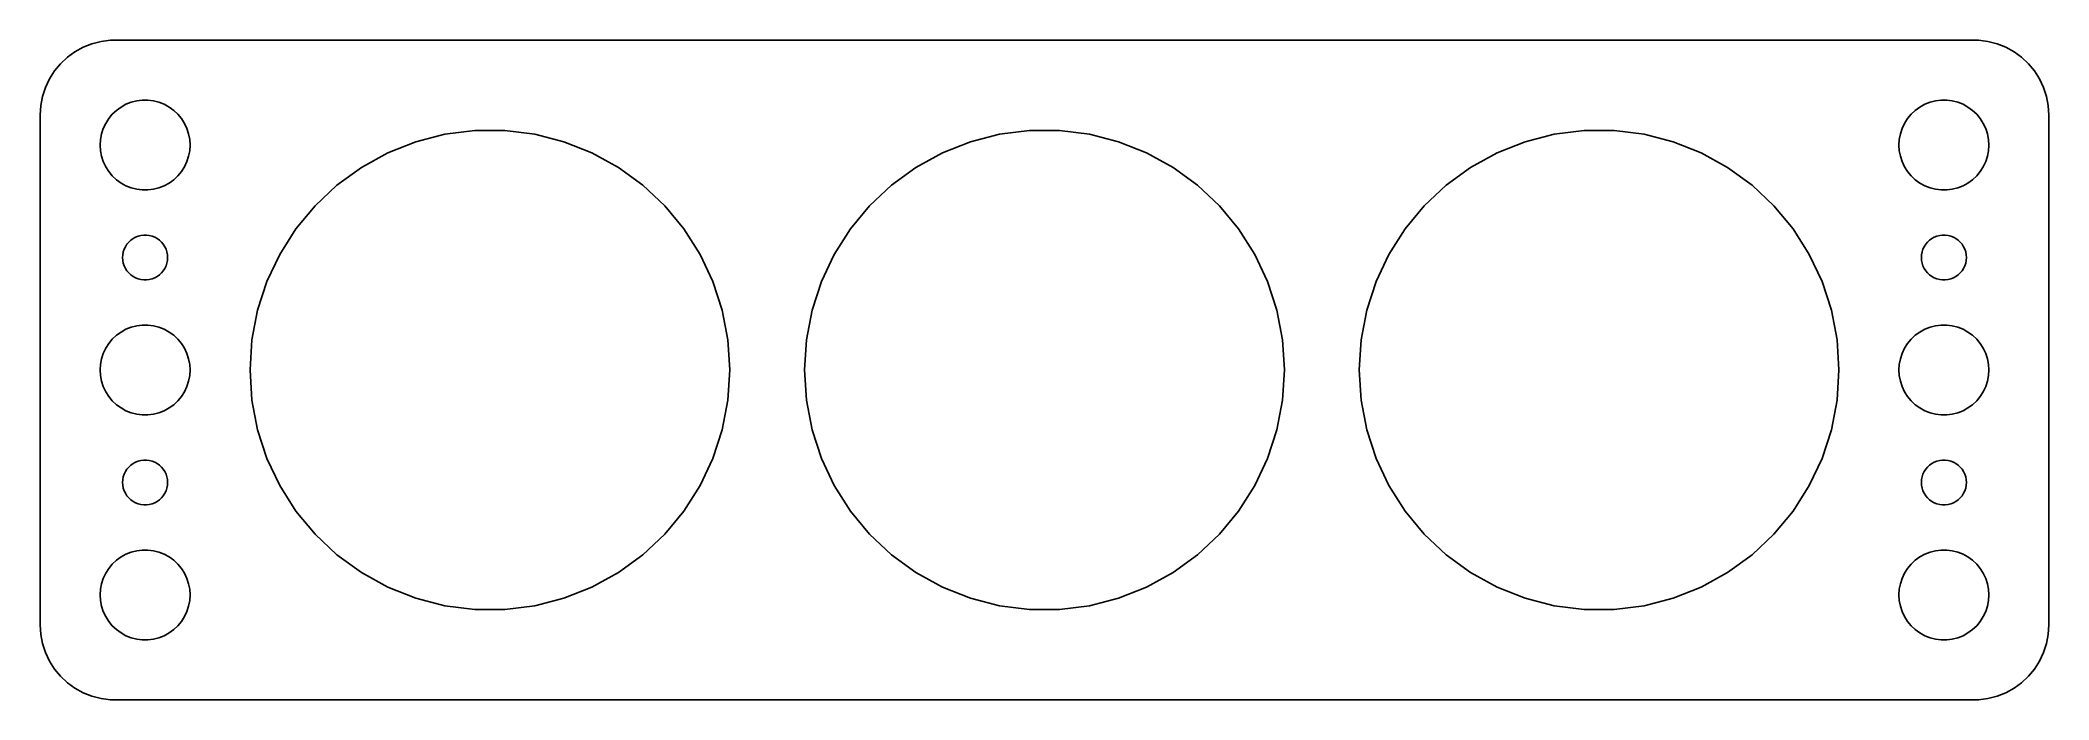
# Model space of a CAD drawing. Header units: metres. Extents: x -67 to 67, y 32 to 76.
import ezdxf

# ---------------------------------------------------------------- set-up
doc = ezdxf.new("R2010")
doc.units = ezdxf.units.M

msp = doc.modelspace()

# ---------------------------------------------------------------- linework, layer by layer
for p, q in [((-64.6791, 75.2216), (-65.1871, 74.8526)), ((-64.1289, 75.5241), (-64.6791, 75.2216)), ((-63.5451, 75.7553), (-64.1289, 75.5241)), ((-62.9369, 75.9114), (-63.5451, 75.7553)), ((-62.3139, 75.9901), (-62.9369, 75.9114)), ((62.3139, 75.9901), (-62.3139, 75.9901)), ((62.9369, 75.9114), (62.3139, 75.9901)), ((63.5451, 75.7553), (62.9369, 75.9114)), ((64.1289, 75.5241), (63.5451, 75.7553)), ((64.6791, 75.2216), (64.1289, 75.5241)), ((65.1871, 74.8526), (64.6791, 75.2216)), ((-66.0451, 73.9389), (-66.3815, 73.4088)), ((-65.6448, 74.4227), (-66.0451, 73.9389)), ((-65.1871, 74.8526), (-65.6448, 74.4227)), ((65.6448, 74.4227), (65.1871, 74.8526)), ((66.0451, 73.9389), (65.6448, 74.4227)), ((66.3815, 73.4088), (66.0451, 73.9389)), ((-66.6489, 72.8406), (-66.8429, 72.2434)), ((-66.3815, 73.4088), (-66.6489, 72.8406)), ((66.6489, 72.8406), (66.3815, 73.4088)), ((66.8429, 72.2434), (66.6489, 72.8406)), ((-66.9606, 71.6267), (-67, 71)), ((-66.8429, 72.2434), (-66.9606, 71.6267)), ((-62.427, 70.7634), (-62.1869, 71.0536)), ((-62.1869, 71.0536), (-61.9123, 71.3115)), ((-61.9123, 71.3115), (-61.6075, 71.533)), ((-61.6075, 71.533), (-61.2773, 71.7145)), ((-61.2773, 71.7145), (-60.927, 71.8532)), ((-60.927, 71.8532), (-60.5621, 71.9469)), ((-60.5621, 71.9469), (-60.1884, 71.9941)), ((-60.1884, 71.9941), (-59.8116, 71.9941)), ((-59.8116, 71.9941), (-59.4379, 71.9469)), ((-59.4379, 71.9469), (-59.0729, 71.8532)), ((-59.0729, 71.8532), (-58.7227, 71.7145)), ((-58.7227, 71.7145), (-58.3925, 71.533)), ((-58.3925, 71.533), (-58.0877, 71.3115)), ((-58.0877, 71.3115), (-57.8131, 71.0536)), ((-57.8131, 71.0536), (-57.5729, 70.7634)), ((57.5729, 70.7634), (57.8131, 71.0536)), ((57.8131, 71.0536), (58.0877, 71.3115)), ((58.0877, 71.3115), (58.3925, 71.533)), ((58.3925, 71.533), (58.7227, 71.7145)), ((58.7227, 71.7145), (59.0729, 71.8532)), ((59.0729, 71.8532), (59.4379, 71.9469)), ((59.4379, 71.9469), (59.8116, 71.9941)), ((59.8116, 71.9941), (60.1884, 71.9941)), ((60.1884, 71.9941), (60.5621, 71.9469)), ((60.5621, 71.9469), (60.927, 71.8532)), ((60.927, 71.8532), (61.2773, 71.7145)), ((61.2773, 71.7145), (61.6075, 71.533)), ((61.6075, 71.533), (61.9123, 71.3115)), ((61.9123, 71.3115), (62.1869, 71.0536)), ((62.1869, 71.0536), (62.427, 70.7634)), ((66.9606, 71.6267), (66.8429, 72.2434)), ((67, 71), (66.9606, 71.6267)), ((-67, 71), (-67, 37)), ((-62.9763, 69.376), (-62.9057, 69.7461)), ((-62.9057, 69.7461), (-62.7893, 70.1044)), ((-62.7893, 70.1044), (-62.6289, 70.4453)), ((-62.6289, 70.4453), (-62.427, 70.7634)), ((-57.5729, 70.7634), (-57.3711, 70.4453)), ((-57.3711, 70.4453), (-57.2107, 70.1044)), ((-57.2107, 70.1044), (-57.0942, 69.7461)), ((-57.0942, 69.7461), (-57.0237, 69.376)), ((-41.9443, 69.2169), (-39.9981, 69.7166)), ((-39.9981, 69.7166), (-38.0046, 69.9684)), ((-38.0046, 69.9684), (-35.9953, 69.9684)), ((-35.9953, 69.9684), (-34.0019, 69.7166)), ((-34.0019, 69.7166), (-32.0557, 69.2169)), ((-4.9443, 69.2169), (-2.9981, 69.7166)), ((-2.9981, 69.7166), (-1.0046, 69.9684)), ((-1.0046, 69.9684), (1.0046, 69.9684)), ((1.0046, 69.9684), (2.9981, 69.7166)), ((2.9981, 69.7166), (4.9443, 69.2169)), ((32.0557, 69.2169), (34.0019, 69.7166)), ((34.0019, 69.7166), (35.9953, 69.9684)), ((35.9953, 69.9684), (38.0046, 69.9684)), ((38.0046, 69.9684), (39.9981, 69.7166)), ((39.9981, 69.7166), (41.9443, 69.2169)), ((57.0237, 69.376), (57.0942, 69.7461)), ((57.0942, 69.7461), (57.2107, 70.1044)), ((57.2107, 70.1044), (57.3711, 70.4453)), ((57.3711, 70.4453), (57.5729, 70.7634)), ((62.427, 70.7634), (62.6289, 70.4453)), ((62.6289, 70.4453), (62.7893, 70.1044)), ((62.7893, 70.1044), (62.9057, 69.7461)), ((62.9057, 69.7461), (62.9763, 69.376)), ((67, 37), (67, 71)), ((-63, 69), (-62.9763, 69.376)), ((-62.9763, 68.624), (-63, 69)), ((-62.9057, 68.2539), (-62.9763, 68.624)), ((-57.0237, 68.624), (-57.0942, 68.2539)), ((-57.0237, 69.376), (-57, 69)), ((-57, 69), (-57.0237, 68.624)), ((-45.5732, 67.5092), (-43.8125, 68.4772)), ((-43.8125, 68.4772), (-41.9443, 69.2169)), ((-32.0557, 69.2169), (-30.1875, 68.4772)), ((-30.1875, 68.4772), (-28.4268, 67.5092)), ((-8.5732, 67.5092), (-6.8125, 68.4772)), ((-6.8125, 68.4772), (-4.9443, 69.2169)), ((4.9443, 69.2169), (6.8125, 68.4772)), ((6.8125, 68.4772), (8.5732, 67.5092)), ((28.4268, 67.5092), (30.1875, 68.4772)), ((30.1875, 68.4772), (32.0557, 69.2169)), ((41.9443, 69.2169), (43.8125, 68.4772)), ((43.8125, 68.4772), (45.5732, 67.5092)), ((57, 69), (57.0237, 69.376)), ((57.0237, 68.624), (57, 69)), ((57.0942, 68.2539), (57.0237, 68.624)), ((62.9763, 68.624), (62.9057, 68.2539)), ((62.9763, 69.376), (63, 69)), ((63, 69), (62.9763, 68.624)), ((-62.7893, 67.8956), (-62.9057, 68.2539)), ((-62.6289, 67.5547), (-62.7893, 67.8956)), ((-62.427, 67.2366), (-62.6289, 67.5547)), ((-62.1869, 66.9464), (-62.427, 67.2366)), ((-57.5729, 67.2366), (-57.8131, 66.9464)), ((-57.3711, 67.5547), (-57.5729, 67.2366)), ((-57.2107, 67.8956), (-57.3711, 67.5547)), ((-57.0942, 68.2539), (-57.2107, 67.8956)), ((-47.1988, 66.3282), (-45.5732, 67.5092)), ((-28.4268, 67.5092), (-26.8012, 66.3282)), ((-10.1988, 66.3282), (-8.5732, 67.5092)), ((8.5732, 67.5092), (10.1988, 66.3282)), ((26.8012, 66.3282), (28.4268, 67.5092)), ((45.5732, 67.5092), (47.1988, 66.3282)), ((57.2107, 67.8956), (57.0942, 68.2539)), ((57.3711, 67.5547), (57.2107, 67.8956)), ((57.5729, 67.2366), (57.3711, 67.5547)), ((57.8131, 66.9464), (57.5729, 67.2366)), ((62.427, 67.2366), (62.1869, 66.9464)), ((62.6289, 67.5547), (62.427, 67.2366)), ((62.7893, 67.8956), (62.6289, 67.5547)), ((62.9057, 68.2539), (62.7893, 67.8956)), ((-61.9123, 66.6884), (-62.1869, 66.9464)), ((-61.6075, 66.467), (-61.9123, 66.6884)), ((-61.2773, 66.2855), (-61.6075, 66.467)), ((-60.927, 66.1468), (-61.2773, 66.2855)), ((-60.5621, 66.0531), (-60.927, 66.1468)), ((-60.1884, 66.0059), (-60.5621, 66.0531)), ((-59.8116, 66.0059), (-60.1884, 66.0059)), ((-59.4379, 66.0531), (-59.8116, 66.0059)), ((-59.0729, 66.1468), (-59.4379, 66.0531)), ((-58.7227, 66.2855), (-59.0729, 66.1468)), ((-58.3925, 66.467), (-58.7227, 66.2855)), ((-58.0877, 66.6884), (-58.3925, 66.467)), ((-57.8131, 66.9464), (-58.0877, 66.6884)), ((-48.6635, 64.9527), (-47.1988, 66.3282)), ((-26.8012, 66.3282), (-25.3365, 64.9527)), ((-11.6635, 64.9527), (-10.1988, 66.3282)), ((10.1988, 66.3282), (11.6635, 64.9527)), ((25.3365, 64.9527), (26.8012, 66.3282)), ((47.1988, 66.3282), (48.6635, 64.9527)), ((58.0877, 66.6884), (57.8131, 66.9464)), ((58.3925, 66.467), (58.0877, 66.6884)), ((58.7227, 66.2855), (58.3925, 66.467)), ((59.0729, 66.1468), (58.7227, 66.2855)), ((59.4379, 66.0531), (59.0729, 66.1468)), ((59.8116, 66.0059), (59.4379, 66.0531)), ((60.1884, 66.0059), (59.8116, 66.0059)), ((60.5621, 66.0531), (60.1884, 66.0059)), ((60.927, 66.1468), (60.5621, 66.0531)), ((61.2773, 66.2855), (60.927, 66.1468)), ((61.6075, 66.467), (61.2773, 66.2855)), ((61.9123, 66.6884), (61.6075, 66.467)), ((62.1869, 66.9464), (61.9123, 66.6884)), ((-49.9443, 63.4046), (-48.6635, 64.9527)), ((-25.3365, 64.9527), (-24.0557, 63.4046)), ((-12.9443, 63.4046), (-11.6635, 64.9527)), ((11.6635, 64.9527), (12.9443, 63.4046)), ((24.0557, 63.4046), (25.3365, 64.9527)), ((48.6635, 64.9527), (49.9443, 63.4046)), ((-60.2811, 62.9734), (-60.0942, 62.997)), ((-60.0942, 62.997), (-59.9058, 62.997)), ((-59.9058, 62.997), (-59.7189, 62.9734)), ((-51.0209, 61.7081), (-49.9443, 63.4046)), ((-24.0557, 63.4046), (-22.9791, 61.7081)), ((-14.0209, 61.7081), (-12.9443, 63.4046)), ((12.9443, 63.4046), (14.0209, 61.7081)), ((22.9791, 61.7081), (24.0557, 63.4046)), ((49.9443, 63.4046), (51.0209, 61.7081)), ((59.7189, 62.9734), (59.9058, 62.997)), ((59.9058, 62.997), (60.0942, 62.997)), ((60.0942, 62.997), (60.2811, 62.9734)), ((-61.5, 61.5), (-61.4882, 61.688)), ((-61.4882, 61.688), (-61.4529, 61.873)), ((-61.4529, 61.873), (-61.3947, 62.0522)), ((-61.3947, 62.0522), (-61.3145, 62.2226)), ((-61.3145, 62.2226), (-61.2135, 62.3817)), ((-61.2135, 62.3817), (-61.0934, 62.5268)), ((-61.0934, 62.5268), (-60.9561, 62.6558)), ((-60.9561, 62.6558), (-60.8037, 62.7665)), ((-60.8037, 62.7665), (-60.6387, 62.8572)), ((-60.6387, 62.8572), (-60.4635, 62.9266)), ((-60.4635, 62.9266), (-60.2811, 62.9734)), ((-59.7189, 62.9734), (-59.5365, 62.9266)), ((-59.5365, 62.9266), (-59.3613, 62.8572)), ((-59.3613, 62.8572), (-59.1963, 62.7665)), ((-59.1963, 62.7665), (-59.0439, 62.6558)), ((-59.0439, 62.6558), (-58.9065, 62.5268)), ((-58.9065, 62.5268), (-58.7865, 62.3817)), ((-58.7865, 62.3817), (-58.6855, 62.2226)), ((-58.6855, 62.2226), (-58.6053, 62.0522)), ((-58.6053, 62.0522), (-58.5471, 61.873)), ((-58.5471, 61.873), (-58.5118, 61.688)), ((-58.5118, 61.688), (-58.5, 61.5)), ((-51.8764, 59.89), (-51.0209, 61.7081)), ((-22.9791, 61.7081), (-22.1236, 59.89)), ((-14.8764, 59.89), (-14.0209, 61.7081)), ((14.0209, 61.7081), (14.8764, 59.89)), ((22.1236, 59.89), (22.9791, 61.7081)), ((51.0209, 61.7081), (51.8764, 59.89)), ((58.5, 61.5), (58.5118, 61.688)), ((58.5118, 61.688), (58.5471, 61.873)), ((58.5471, 61.873), (58.6053, 62.0522)), ((58.6053, 62.0522), (58.6855, 62.2226)), ((58.6855, 62.2226), (58.7865, 62.3817)), ((58.7865, 62.3817), (58.9065, 62.5268)), ((58.9065, 62.5268), (59.0439, 62.6558)), ((59.0439, 62.6558), (59.1963, 62.7665)), ((59.1963, 62.7665), (59.3613, 62.8572)), ((59.3613, 62.8572), (59.5365, 62.9266)), ((59.5365, 62.9266), (59.7189, 62.9734)), ((60.2811, 62.9734), (60.4635, 62.9266)), ((60.4635, 62.9266), (60.6387, 62.8572)), ((60.6387, 62.8572), (60.8037, 62.7665)), ((60.8037, 62.7665), (60.9561, 62.6558)), ((60.9561, 62.6558), (61.0934, 62.5268)), ((61.0934, 62.5268), (61.2135, 62.3817)), ((61.2135, 62.3817), (61.3145, 62.2226)), ((61.3145, 62.2226), (61.3947, 62.0522)), ((61.3947, 62.0522), (61.4529, 61.873)), ((61.4529, 61.873), (61.4882, 61.688)), ((61.4882, 61.688), (61.5, 61.5)), ((-61.4882, 61.312), (-61.5, 61.5)), ((-61.4529, 61.127), (-61.4882, 61.312)), ((-61.3947, 60.9478), (-61.4529, 61.127)), ((-61.3145, 60.7774), (-61.3947, 60.9478)), ((-61.2135, 60.6183), (-61.3145, 60.7774)), ((-61.0934, 60.4732), (-61.2135, 60.6183)), ((-60.9561, 60.3442), (-61.0934, 60.4732)), ((-60.8037, 60.2335), (-60.9561, 60.3442)), ((-59.0439, 60.3442), (-59.1963, 60.2335)), ((-58.9065, 60.4732), (-59.0439, 60.3442)), ((-58.7865, 60.6183), (-58.9065, 60.4732)), ((-58.6855, 60.7774), (-58.7865, 60.6183)), ((-58.6053, 60.9478), (-58.6855, 60.7774)), ((-58.5471, 61.127), (-58.6053, 60.9478)), ((-58.5118, 61.312), (-58.5471, 61.127)), ((-58.5, 61.5), (-58.5118, 61.312)), ((58.5118, 61.312), (58.5, 61.5)), ((58.5471, 61.127), (58.5118, 61.312)), ((58.6053, 60.9478), (58.5471, 61.127)), ((58.6855, 60.7774), (58.6053, 60.9478)), ((58.7865, 60.6183), (58.6855, 60.7774)), ((58.9065, 60.4732), (58.7865, 60.6183)), ((59.0439, 60.3442), (58.9065, 60.4732)), ((59.1963, 60.2335), (59.0439, 60.3442)), ((60.9561, 60.3442), (60.8037, 60.2335)), ((61.0934, 60.4732), (60.9561, 60.3442)), ((61.2135, 60.6183), (61.0934, 60.4732)), ((61.3145, 60.7774), (61.2135, 60.6183)), ((61.3947, 60.9478), (61.3145, 60.7774)), ((61.4529, 61.127), (61.3947, 60.9478)), ((61.4882, 61.312), (61.4529, 61.127)), ((61.5, 61.5), (61.4882, 61.312)), ((-60.6387, 60.1427), (-60.8037, 60.2335)), ((-60.4635, 60.0734), (-60.6387, 60.1427)), ((-60.2811, 60.0266), (-60.4635, 60.0734)), ((-60.0942, 60.0029), (-60.2811, 60.0266)), ((-59.9058, 60.0029), (-60.0942, 60.0029)), ((-59.7189, 60.0266), (-59.9058, 60.0029)), ((-59.5365, 60.0734), (-59.7189, 60.0266)), ((-59.3613, 60.1427), (-59.5365, 60.0734)), ((-59.1963, 60.2335), (-59.3613, 60.1427)), ((-52.4973, 57.979), (-51.8764, 59.89)), ((-22.1236, 59.89), (-21.5027, 57.979)), ((-15.4973, 57.979), (-14.8764, 59.89)), ((14.8764, 59.89), (15.4973, 57.979)), ((21.5027, 57.979), (22.1236, 59.89)), ((51.8764, 59.89), (52.4973, 57.979)), ((59.3613, 60.1427), (59.1963, 60.2335)), ((59.5365, 60.0734), (59.3613, 60.1427)), ((59.7189, 60.0266), (59.5365, 60.0734)), ((59.9058, 60.0029), (59.7189, 60.0266)), ((60.0942, 60.0029), (59.9058, 60.0029)), ((60.2811, 60.0266), (60.0942, 60.0029)), ((60.4635, 60.0734), (60.2811, 60.0266)), ((60.6387, 60.1427), (60.4635, 60.0734)), ((60.8037, 60.2335), (60.6387, 60.1427)), ((-52.8738, 56.0053), (-52.4973, 57.979)), ((-21.5027, 57.979), (-21.1262, 56.0053)), ((-15.8738, 56.0053), (-15.4973, 57.979)), ((15.4973, 57.979), (15.8738, 56.0053)), ((21.1262, 56.0053), (21.5027, 57.979)), ((52.4973, 57.979), (52.8738, 56.0053)), ((-62.1869, 56.0536), (-61.9123, 56.3115)), ((-61.9123, 56.3115), (-61.6075, 56.533)), ((-61.6075, 56.533), (-61.2773, 56.7145)), ((-61.2773, 56.7145), (-60.927, 56.8532)), ((-60.927, 56.8532), (-60.5621, 56.9469)), ((-60.5621, 56.9469), (-60.1884, 56.9941)), ((-60.1884, 56.9941), (-59.8116, 56.9941)), ((-59.8116, 56.9941), (-59.4379, 56.9469)), ((-59.4379, 56.9469), (-59.0729, 56.8532)), ((-59.0729, 56.8532), (-58.7227, 56.7145)), ((-58.7227, 56.7145), (-58.3925, 56.533)), ((-58.3925, 56.533), (-58.0877, 56.3115)), ((-58.0877, 56.3115), (-57.8131, 56.0536)), ((57.8131, 56.0536), (58.0877, 56.3115)), ((58.0877, 56.3115), (58.3925, 56.533)), ((58.3925, 56.533), (58.7227, 56.7145)), ((58.7227, 56.7145), (59.0729, 56.8532)), ((59.0729, 56.8532), (59.4379, 56.9469)), ((59.4379, 56.9469), (59.8116, 56.9941)), ((59.8116, 56.9941), (60.1884, 56.9941)), ((60.1884, 56.9941), (60.5621, 56.9469)), ((60.5621, 56.9469), (60.927, 56.8532)), ((60.927, 56.8532), (61.2773, 56.7145)), ((61.2773, 56.7145), (61.6075, 56.533)), ((61.6075, 56.533), (61.9123, 56.3115)), ((61.9123, 56.3115), (62.1869, 56.0536)), ((-62.9057, 54.7461), (-62.7893, 55.1044)), ((-62.7893, 55.1044), (-62.6289, 55.4453)), ((-62.6289, 55.4453), (-62.427, 55.7634)), ((-62.427, 55.7634), (-62.1869, 56.0536)), ((-57.8131, 56.0536), (-57.5729, 55.7634)), ((-57.5729, 55.7634), (-57.3711, 55.4453)), ((-57.3711, 55.4453), (-57.2107, 55.1044)), ((-57.2107, 55.1044), (-57.0942, 54.7461)), ((-53, 54), (-52.8738, 56.0053)), ((-21.1262, 56.0053), (-21, 54)), ((-16, 54), (-15.8738, 56.0053)), ((15.8738, 56.0053), (16, 54)), ((21, 54), (21.1262, 56.0053)), ((52.8738, 56.0053), (53, 54)), ((57.0942, 54.7461), (57.2107, 55.1044)), ((57.2107, 55.1044), (57.3711, 55.4453)), ((57.3711, 55.4453), (57.5729, 55.7634)), ((57.5729, 55.7634), (57.8131, 56.0536)), ((62.1869, 56.0536), (62.427, 55.7634)), ((62.427, 55.7634), (62.6289, 55.4453)), ((62.6289, 55.4453), (62.7893, 55.1044)), ((62.7893, 55.1044), (62.9057, 54.7461)), ((-63, 54), (-62.9763, 54.376)), ((-62.9763, 53.624), (-63, 54)), ((-62.9763, 54.376), (-62.9057, 54.7461)), ((-62.9057, 53.2539), (-62.9763, 53.624)), ((-57.0942, 54.7461), (-57.0237, 54.376)), ((-57.0237, 53.624), (-57.0942, 53.2539)), ((-57.0237, 54.376), (-57, 54)), ((-57, 54), (-57.0237, 53.624)), ((-52.8738, 51.9947), (-53, 54)), ((-21, 54), (-21.1262, 51.9947)), ((-15.8738, 51.9947), (-16, 54)), ((16, 54), (15.8738, 51.9947)), ((21.1262, 51.9947), (21, 54)), ((53, 54), (52.8738, 51.9947)), ((57, 54), (57.0237, 54.376)), ((57.0237, 53.624), (57, 54)), ((57.0237, 54.376), (57.0942, 54.7461)), ((57.0942, 53.2539), (57.0237, 53.624)), ((62.9057, 54.7461), (62.9763, 54.376)), ((62.9763, 53.624), (62.9057, 53.2539)), ((62.9763, 54.376), (63, 54)), ((63, 54), (62.9763, 53.624)), ((-62.7893, 52.8956), (-62.9057, 53.2539)), ((-62.6289, 52.5547), (-62.7893, 52.8956)), ((-62.427, 52.2366), (-62.6289, 52.5547)), ((-57.3711, 52.5547), (-57.5729, 52.2366)), ((-57.2107, 52.8956), (-57.3711, 52.5547)), ((-57.0942, 53.2539), (-57.2107, 52.8956)), ((57.2107, 52.8956), (57.0942, 53.2539)), ((57.3711, 52.5547), (57.2107, 52.8956)), ((57.5729, 52.2366), (57.3711, 52.5547)), ((62.6289, 52.5547), (62.427, 52.2366)), ((62.7893, 52.8956), (62.6289, 52.5547)), ((62.9057, 53.2539), (62.7893, 52.8956)), ((-62.1869, 51.9464), (-62.427, 52.2366)), ((-61.9123, 51.6885), (-62.1869, 51.9464)), ((-61.6075, 51.467), (-61.9123, 51.6885)), ((-61.2773, 51.2855), (-61.6075, 51.467)), ((-60.927, 51.1468), (-61.2773, 51.2855)), ((-60.5621, 51.0531), (-60.927, 51.1468)), ((-60.1884, 51.0059), (-60.5621, 51.0531)), ((-59.8116, 51.0059), (-60.1884, 51.0059)), ((-59.4379, 51.0531), (-59.8116, 51.0059)), ((-59.0729, 51.1468), (-59.4379, 51.0531)), ((-58.7227, 51.2855), (-59.0729, 51.1468)), ((-58.3925, 51.467), (-58.7227, 51.2855)), ((-58.0877, 51.6885), (-58.3925, 51.467)), ((-57.8131, 51.9464), (-58.0877, 51.6885)), ((-57.5729, 52.2366), (-57.8131, 51.9464)), ((-52.4973, 50.021), (-52.8738, 51.9947)), ((-21.1262, 51.9947), (-21.5027, 50.021)), ((-15.4973, 50.021), (-15.8738, 51.9947)), ((15.8738, 51.9947), (15.4973, 50.021)), ((21.5027, 50.021), (21.1262, 51.9947)), ((52.8738, 51.9947), (52.4973, 50.021)), ((57.8131, 51.9464), (57.5729, 52.2366)), ((58.0877, 51.6885), (57.8131, 51.9464)), ((58.3925, 51.467), (58.0877, 51.6885)), ((58.7227, 51.2855), (58.3925, 51.467)), ((59.0729, 51.1468), (58.7227, 51.2855)), ((59.4379, 51.0531), (59.0729, 51.1468)), ((59.8116, 51.0059), (59.4379, 51.0531)), ((60.1884, 51.0059), (59.8116, 51.0059)), ((60.5621, 51.0531), (60.1884, 51.0059)), ((60.927, 51.1468), (60.5621, 51.0531)), ((61.2773, 51.2855), (60.927, 51.1468)), ((61.6075, 51.467), (61.2773, 51.2855)), ((61.9123, 51.6885), (61.6075, 51.467)), ((62.1869, 51.9464), (61.9123, 51.6885)), ((62.427, 52.2366), (62.1869, 51.9464)), ((-51.8764, 48.11), (-52.4973, 50.021)), ((-21.5027, 50.021), (-22.1236, 48.11)), ((-14.8764, 48.11), (-15.4973, 50.021)), ((15.4973, 50.021), (14.8764, 48.11)), ((22.1236, 48.11), (21.5027, 50.021)), ((52.4973, 50.021), (51.8764, 48.11)), ((-61.4529, 46.873), (-61.3947, 47.0522)), ((-61.3947, 47.0522), (-61.3145, 47.2226)), ((-61.3145, 47.2226), (-61.2135, 47.3817)), ((-61.2135, 47.3817), (-61.0934, 47.5268)), ((-61.0934, 47.5268), (-60.9561, 47.6558)), ((-60.9561, 47.6558), (-60.8037, 47.7665)), ((-60.8037, 47.7665), (-60.6387, 47.8573)), ((-60.6387, 47.8573), (-60.4635, 47.9266)), ((-60.4635, 47.9266), (-60.2811, 47.9734)), ((-60.2811, 47.9734), (-60.0942, 47.9971)), ((-60.0942, 47.9971), (-59.9058, 47.9971)), ((-59.9058, 47.9971), (-59.7189, 47.9734)), ((-59.7189, 47.9734), (-59.5365, 47.9266)), ((-59.5365, 47.9266), (-59.3613, 47.8573)), ((-59.3613, 47.8573), (-59.1963, 47.7665)), ((-59.1963, 47.7665), (-59.0439, 47.6558)), ((-59.0439, 47.6558), (-58.9065, 47.5268)), ((-58.9065, 47.5268), (-58.7865, 47.3817)), ((-58.7865, 47.3817), (-58.6855, 47.2226)), ((-58.6855, 47.2226), (-58.6053, 47.0522)), ((-58.6053, 47.0522), (-58.5471, 46.873)), ((-51.0209, 46.2919), (-51.8764, 48.11)), ((-22.1236, 48.11), (-22.9791, 46.2919)), ((-14.0209, 46.2919), (-14.8764, 48.11)), ((14.8764, 48.11), (14.0209, 46.2919)), ((22.9791, 46.2919), (22.1236, 48.11)), ((51.8764, 48.11), (51.0209, 46.2919)), ((58.5471, 46.873), (58.6053, 47.0522)), ((58.6053, 47.0522), (58.6855, 47.2226)), ((58.6855, 47.2226), (58.7865, 47.3817)), ((58.7865, 47.3817), (58.9065, 47.5268)), ((58.9065, 47.5268), (59.0439, 47.6558)), ((59.0439, 47.6558), (59.1963, 47.7665)), ((59.1963, 47.7665), (59.3613, 47.8573)), ((59.3613, 47.8573), (59.5365, 47.9266)), ((59.5365, 47.9266), (59.7189, 47.9734)), ((59.7189, 47.9734), (59.9058, 47.9971)), ((59.9058, 47.9971), (60.0942, 47.9971)), ((60.0942, 47.9971), (60.2811, 47.9734)), ((60.2811, 47.9734), (60.4635, 47.9266)), ((60.4635, 47.9266), (60.6387, 47.8573)), ((60.6387, 47.8573), (60.8037, 47.7665)), ((60.8037, 47.7665), (60.9561, 47.6558)), ((60.9561, 47.6558), (61.0934, 47.5268)), ((61.0934, 47.5268), (61.2135, 47.3817)), ((61.2135, 47.3817), (61.3145, 47.2226)), ((61.3145, 47.2226), (61.3947, 47.0522)), ((61.3947, 47.0522), (61.4529, 46.873)), ((-61.5, 46.5), (-61.4882, 46.688)), ((-61.4882, 46.312), (-61.5, 46.5)), ((-61.4882, 46.688), (-61.4529, 46.873)), ((-61.4529, 46.127), (-61.4882, 46.312)), ((-61.3947, 45.9478), (-61.4529, 46.127)), ((-61.3145, 45.7774), (-61.3947, 45.9478)), ((-61.2135, 45.6183), (-61.3145, 45.7774)), ((-61.0934, 45.4732), (-61.2135, 45.6183)), ((-58.7865, 45.6183), (-58.9065, 45.4732)), ((-58.6855, 45.7774), (-58.7865, 45.6183)), ((-58.6053, 45.9478), (-58.6855, 45.7774)), ((-58.5471, 46.127), (-58.6053, 45.9478)), ((-58.5471, 46.873), (-58.5118, 46.688)), ((-58.5118, 46.312), (-58.5471, 46.127)), ((-58.5118, 46.688), (-58.5, 46.5)), ((-58.5, 46.5), (-58.5118, 46.312)), ((-49.9443, 44.5954), (-51.0209, 46.2919)), ((-22.9791, 46.2919), (-24.0557, 44.5954)), ((-12.9443, 44.5954), (-14.0209, 46.2919)), ((14.0209, 46.2919), (12.9443, 44.5954)), ((24.0557, 44.5954), (22.9791, 46.2919)), ((51.0209, 46.2919), (49.9443, 44.5954)), ((58.5, 46.5), (58.5118, 46.688)), ((58.5118, 46.312), (58.5, 46.5)), ((58.5118, 46.688), (58.5471, 46.873)), ((58.5471, 46.127), (58.5118, 46.312)), ((58.6053, 45.9478), (58.5471, 46.127)), ((58.6855, 45.7774), (58.6053, 45.9478)), ((58.7865, 45.6183), (58.6855, 45.7774)), ((58.9065, 45.4732), (58.7865, 45.6183)), ((61.2135, 45.6183), (61.0934, 45.4732)), ((61.3145, 45.7774), (61.2135, 45.6183)), ((61.3947, 45.9478), (61.3145, 45.7774)), ((61.4529, 46.127), (61.3947, 45.9478)), ((61.4529, 46.873), (61.4882, 46.688)), ((61.4882, 46.312), (61.4529, 46.127)), ((61.4882, 46.688), (61.5, 46.5)), ((61.5, 46.5), (61.4882, 46.312)), ((-60.9561, 45.3442), (-61.0934, 45.4732)), ((-60.8037, 45.2335), (-60.9561, 45.3442)), ((-60.6387, 45.1428), (-60.8037, 45.2335)), ((-60.4635, 45.0734), (-60.6387, 45.1428)), ((-60.2811, 45.0266), (-60.4635, 45.0734)), ((-60.0942, 45.003), (-60.2811, 45.0266)), ((-59.9058, 45.003), (-60.0942, 45.003)), ((-59.7189, 45.0266), (-59.9058, 45.003)), ((-59.5365, 45.0734), (-59.7189, 45.0266)), ((-59.3613, 45.1428), (-59.5365, 45.0734)), ((-59.1963, 45.2335), (-59.3613, 45.1428)), ((-59.0439, 45.3442), (-59.1963, 45.2335)), ((-58.9065, 45.4732), (-59.0439, 45.3442)), ((-48.6635, 43.0473), (-49.9443, 44.5954)), ((-24.0557, 44.5954), (-25.3365, 43.0473)), ((-11.6635, 43.0473), (-12.9443, 44.5954)), ((12.9443, 44.5954), (11.6635, 43.0473)), ((25.3365, 43.0473), (24.0557, 44.5954)), ((49.9443, 44.5954), (48.6635, 43.0473)), ((59.0439, 45.3442), (58.9065, 45.4732)), ((59.1963, 45.2335), (59.0439, 45.3442)), ((59.3613, 45.1428), (59.1963, 45.2335)), ((59.5365, 45.0734), (59.3613, 45.1428)), ((59.7189, 45.0266), (59.5365, 45.0734)), ((59.9058, 45.003), (59.7189, 45.0266)), ((60.0942, 45.003), (59.9058, 45.003)), ((60.2811, 45.0266), (60.0942, 45.003)), ((60.4635, 45.0734), (60.2811, 45.0266)), ((60.6387, 45.1428), (60.4635, 45.0734)), ((60.8037, 45.2335), (60.6387, 45.1428)), ((60.9561, 45.3442), (60.8037, 45.2335)), ((61.0934, 45.4732), (60.9561, 45.3442)), ((-47.1988, 41.6718), (-48.6635, 43.0473)), ((-25.3365, 43.0473), (-26.8012, 41.6718)), ((-10.1988, 41.6718), (-11.6635, 43.0473)), ((11.6635, 43.0473), (10.1988, 41.6718)), ((26.8012, 41.6718), (25.3365, 43.0473)), ((48.6635, 43.0473), (47.1988, 41.6718)), ((-61.6075, 41.533), (-61.2773, 41.7145)), ((-61.2773, 41.7145), (-60.927, 41.8532)), ((-60.927, 41.8532), (-60.5621, 41.9469)), ((-60.5621, 41.9469), (-60.1884, 41.9941)), ((-60.1884, 41.9941), (-59.8116, 41.9941)), ((-59.8116, 41.9941), (-59.4379, 41.9469)), ((-59.4379, 41.9469), (-59.0729, 41.8532)), ((-59.0729, 41.8532), (-58.7227, 41.7145)), ((-58.7227, 41.7145), (-58.3925, 41.533)), ((-45.5732, 40.4908), (-47.1988, 41.6718)), ((-26.8012, 41.6718), (-28.4268, 40.4908)), ((-8.5732, 40.4908), (-10.1988, 41.6718)), ((10.1988, 41.6718), (8.5732, 40.4908)), ((28.4268, 40.4908), (26.8012, 41.6718)), ((47.1988, 41.6718), (45.5732, 40.4908)), ((58.3925, 41.533), (58.7227, 41.7145)), ((58.7227, 41.7145), (59.0729, 41.8532)), ((59.0729, 41.8532), (59.4379, 41.9469)), ((59.4379, 41.9469), (59.8116, 41.9941)), ((59.8116, 41.9941), (60.1884, 41.9941)), ((60.1884, 41.9941), (60.5621, 41.9469)), ((60.5621, 41.9469), (60.927, 41.8532)), ((60.927, 41.8532), (61.2773, 41.7145)), ((61.2773, 41.7145), (61.6075, 41.533)), ((-62.7893, 40.1044), (-62.6289, 40.4453)), ((-62.6289, 40.4453), (-62.427, 40.7634)), ((-62.427, 40.7634), (-62.1869, 41.0536)), ((-62.1869, 41.0536), (-61.9123, 41.3116)), ((-61.9123, 41.3116), (-61.6075, 41.533)), ((-58.3925, 41.533), (-58.0877, 41.3116)), ((-58.0877, 41.3116), (-57.8131, 41.0536)), ((-57.8131, 41.0536), (-57.5729, 40.7634)), ((-57.5729, 40.7634), (-57.3711, 40.4453)), ((-57.3711, 40.4453), (-57.2107, 40.1044)), ((-43.8125, 39.5228), (-45.5732, 40.4908)), ((-28.4268, 40.4908), (-30.1875, 39.5228)), ((-6.8125, 39.5228), (-8.5732, 40.4908)), ((8.5732, 40.4908), (6.8125, 39.5228)), ((30.1875, 39.5228), (28.4268, 40.4908)), ((45.5732, 40.4908), (43.8125, 39.5228)), ((57.2107, 40.1044), (57.3711, 40.4453)), ((57.3711, 40.4453), (57.5729, 40.7634)), ((57.5729, 40.7634), (57.8131, 41.0536)), ((57.8131, 41.0536), (58.0877, 41.3116)), ((58.0877, 41.3116), (58.3925, 41.533)), ((61.6075, 41.533), (61.9123, 41.3116)), ((61.9123, 41.3116), (62.1869, 41.0536)), ((62.1869, 41.0536), (62.427, 40.7634)), ((62.427, 40.7634), (62.6289, 40.4453)), ((62.6289, 40.4453), (62.7893, 40.1044)), ((-63, 39), (-62.9763, 39.376)), ((-62.9763, 38.624), (-63, 39)), ((-62.9763, 39.376), (-62.9057, 39.7461)), ((-62.9057, 39.7461), (-62.7893, 40.1044)), ((-57.2107, 40.1044), (-57.0942, 39.7461)), ((-57.0942, 39.7461), (-57.0237, 39.376)), ((-57.0237, 39.376), (-57, 39)), ((-57, 39), (-57.0237, 38.624)), ((-41.9443, 38.7831), (-43.8125, 39.5228)), ((-30.1875, 39.5228), (-32.0557, 38.7831)), ((-4.9443, 38.7831), (-6.8125, 39.5228)), ((6.8125, 39.5228), (4.9443, 38.7831)), ((32.0557, 38.7831), (30.1875, 39.5228)), ((43.8125, 39.5228), (41.9443, 38.7831)), ((57, 39), (57.0237, 39.376)), ((57.0237, 38.624), (57, 39)), ((57.0237, 39.376), (57.0942, 39.7461)), ((57.0942, 39.7461), (57.2107, 40.1044)), ((62.7893, 40.1044), (62.9057, 39.7461)), ((62.9057, 39.7461), (62.9763, 39.376)), ((62.9763, 39.376), (63, 39)), ((63, 39), (62.9763, 38.624)), ((-62.9057, 38.2539), (-62.9763, 38.624)), ((-62.7893, 37.8956), (-62.9057, 38.2539)), ((-62.6289, 37.5547), (-62.7893, 37.8956)), ((-62.427, 37.2366), (-62.6289, 37.5547)), ((-57.3711, 37.5547), (-57.5729, 37.2366)), ((-57.2107, 37.8956), (-57.3711, 37.5547)), ((-57.0942, 38.2539), (-57.2107, 37.8956)), ((-57.0237, 38.624), (-57.0942, 38.2539)), ((-39.9981, 38.2834), (-41.9443, 38.7831)), ((-38.0046, 38.0316), (-39.9981, 38.2834)), ((-35.9953, 38.0316), (-38.0046, 38.0316)), ((-34.0019, 38.2834), (-35.9953, 38.0316)), ((-32.0557, 38.7831), (-34.0019, 38.2834)), ((-2.9981, 38.2834), (-4.9443, 38.7831)), ((-1.0046, 38.0316), (-2.9981, 38.2834)), ((1.0046, 38.0316), (-1.0046, 38.0316)), ((2.9981, 38.2834), (1.0046, 38.0316)), ((4.9443, 38.7831), (2.9981, 38.2834)), ((34.0019, 38.2834), (32.0557, 38.7831)), ((35.9953, 38.0316), (34.0019, 38.2834)), ((38.0046, 38.0316), (35.9953, 38.0316)), ((39.9981, 38.2834), (38.0046, 38.0316)), ((41.9443, 38.7831), (39.9981, 38.2834)), ((57.0942, 38.2539), (57.0237, 38.624)), ((57.2107, 37.8956), (57.0942, 38.2539)), ((57.3711, 37.5547), (57.2107, 37.8956)), ((57.5729, 37.2366), (57.3711, 37.5547)), ((62.6289, 37.5547), (62.427, 37.2366)), ((62.7893, 37.8956), (62.6289, 37.5547)), ((62.9057, 38.2539), (62.7893, 37.8956)), ((62.9763, 38.624), (62.9057, 38.2539)), ((-67, 37), (-66.9606, 36.3733)), ((-66.9606, 36.3733), (-66.8429, 35.7566)), ((-62.1869, 36.9464), (-62.427, 37.2366)), ((-61.9123, 36.6885), (-62.1869, 36.9464)), ((-61.6075, 36.467), (-61.9123, 36.6885)), ((-61.2773, 36.2855), (-61.6075, 36.467)), ((-60.927, 36.1468), (-61.2773, 36.2855)), ((-58.7227, 36.2855), (-59.0729, 36.1468)), ((-58.3925, 36.467), (-58.7227, 36.2855)), ((-58.0877, 36.6885), (-58.3925, 36.467)), ((-57.8131, 36.9464), (-58.0877, 36.6885)), ((-57.5729, 37.2366), (-57.8131, 36.9464)), ((57.8131, 36.9464), (57.5729, 37.2366)), ((58.0877, 36.6885), (57.8131, 36.9464)), ((58.3925, 36.467), (58.0877, 36.6885)), ((58.7227, 36.2855), (58.3925, 36.467)), ((59.0729, 36.1468), (58.7227, 36.2855)), ((61.2773, 36.2855), (60.927, 36.1468)), ((61.6075, 36.467), (61.2773, 36.2855)), ((61.9123, 36.6885), (61.6075, 36.467)), ((62.1869, 36.9464), (61.9123, 36.6885)), ((62.427, 37.2366), (62.1869, 36.9464)), ((66.8429, 35.7566), (66.9606, 36.3733)), ((66.9606, 36.3733), (67, 37)), ((-66.8429, 35.7566), (-66.6489, 35.1594)), ((-66.6489, 35.1594), (-66.3815, 34.5912)), ((-60.5621, 36.0531), (-60.927, 36.1468)), ((-60.1884, 36.0059), (-60.5621, 36.0531)), ((-59.8116, 36.0059), (-60.1884, 36.0059)), ((-59.4379, 36.0531), (-59.8116, 36.0059)), ((-59.0729, 36.1468), (-59.4379, 36.0531)), ((59.4379, 36.0531), (59.0729, 36.1468)), ((59.8116, 36.0059), (59.4379, 36.0531)), ((60.1884, 36.0059), (59.8116, 36.0059)), ((60.5621, 36.0531), (60.1884, 36.0059)), ((60.927, 36.1468), (60.5621, 36.0531)), ((66.3815, 34.5912), (66.6489, 35.1594)), ((66.6489, 35.1594), (66.8429, 35.7566)), ((-66.3815, 34.5912), (-66.0451, 34.0611)), ((-66.0451, 34.0611), (-65.6448, 33.5773)), ((-65.6448, 33.5773), (-65.1871, 33.1474)), ((65.1871, 33.1474), (65.6448, 33.5773)), ((65.6448, 33.5773), (66.0451, 34.0611)), ((66.0451, 34.0611), (66.3815, 34.5912)), ((-65.1871, 33.1474), (-64.6791, 32.7784)), ((-64.6791, 32.7784), (-64.1289, 32.4759)), ((-64.1289, 32.4759), (-63.5451, 32.2447)), ((-63.5451, 32.2447), (-62.9369, 32.0886)), ((62.9369, 32.0886), (63.5451, 32.2447)), ((63.5451, 32.2447), (64.1289, 32.4759)), ((64.1289, 32.4759), (64.6791, 32.7784)), ((64.6791, 32.7784), (65.1871, 33.1474)), ((-62.9369, 32.0886), (-62.3139, 32.0099)), ((-62.3139, 32.0099), (62.3139, 32.0099)), ((62.3139, 32.0099), (62.9369, 32.0886))]:
    msp.add_line(p, q)

doc.saveas('drawing.dxf')
